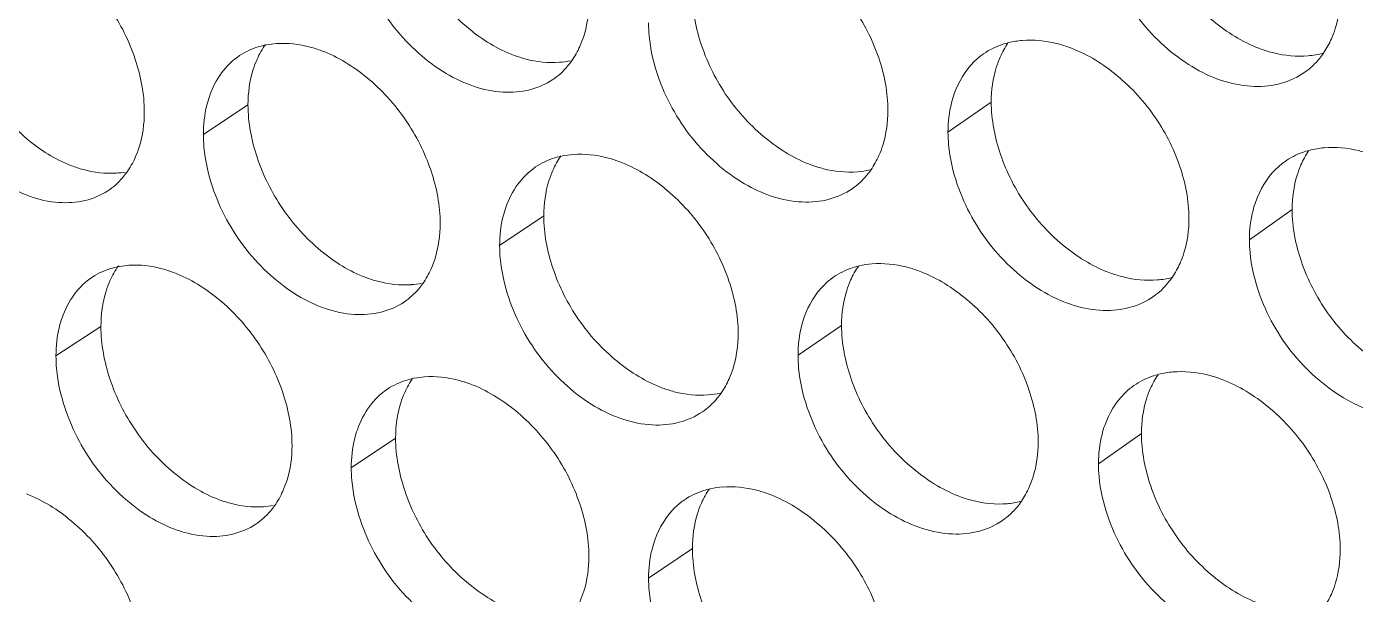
# Model space of a CAD drawing. Header units: millimetres. Extents: x 1177 to 4147, y 93 to 2194.
# Drawn here: x 2637.78 to 2656.64, y 789.77 to 797.82 of the extents above; entities that cross this region are included whole.
import ezdxf

# ---------------------------------------------------------------- set-up
doc = ezdxf.new("R2010")
doc.units = ezdxf.units.MM
doc.header["$LTSCALE"] = 0.1
doc.layers.get('0').update_dxf_attribs({"lineweight": 13})
doc.layers.add('标注', color=251, linetype='Continuous', lineweight=9)

# ---------------------------------------------------------------- blocks, each defined once
blk = doc.blocks.new('02')
at = {"layer": '标注'}
for p, q in [((4541.875, 729.431), (4540.97, 728.833)), ((4556.945, 729.488), (4556.068, 728.88)), ((4563.046, 727.311), (4562.18, 726.698)), ((4547.872, 727.183), (4546.977, 726.581)), ((4538.893, 724.941), (4537.982, 724.345)), ((4553.91, 724.962), (4553.027, 724.356)), ((4544.868, 722.679), (4543.968, 722.079)), ((4559.99, 722.771), (4559.119, 722.16)), ((4550.886, 720.444), (4549.997, 719.84))]:
    blk.add_line(p, q, dxfattribs=at)
for centre, radius, start, end in [((4542.574, 728.933), 1.743, 94.0754, 100.4818), ((4548.059, 732.034), 1.746, 274.2779, 281.7562), ((4548.6, 726.671), 1.76, 94.3009, 101.6849), ((4539.089, 729.766), 1.722, 273.9384, 279.9366), ((4554.092, 729.831), 1.763, 274.5012, 282.9601), ((4539.577, 724.449), 1.735, 93.9617, 99.8775), ((4554.669, 724.438), 1.776, 94.5239, 102.8809), ((4545.059, 727.521), 1.738, 274.1654, 281.1515), ((4545.582, 722.173), 1.752, 94.1885, 101.0843), ((4551.07, 725.304), 1.755, 274.3898, 282.359), ((4551.629, 719.926), 1.768, 94.4127, 102.2837), ((4542.068, 723.015), 1.73, 274.0522, 280.545)]:
    blk.add_arc(centre, radius, start, end, dxfattribs=at)
for points, knots in [([(4559.99, 734.021), (4559.99, 733.661), (4560.138, 732.915), (4560.661, 731.897), (4561.443, 731.063), (4562.096, 730.674), (4562.434, 730.554)], [0, 0, 0, 0, 0.241162, 0.500244, 0.759286, 1, 1, 1, 1]), ([(4559.99, 734.021), (4559.99, 733.661), (4560.138, 732.915), (4560.661, 731.897), (4561.443, 731.063), (4562.096, 730.674), (4562.434, 730.554)], [0, 0, 0, 0, 0.241162, 0.500244, 0.759286, 1, 1, 1, 1]), ([(4544.868, 733.929), (4544.868, 733.569), (4545.014, 732.822), (4545.526, 731.799), (4546.294, 730.956), (4546.937, 730.557), (4547.27, 730.433)], [0, 0, 0, 0, 0.241933, 0.501777, 0.760722, 1, 1, 1, 1]), ([(4539.773, 729.287), (4539.773, 729.647), (4539.628, 730.395), (4539.118, 731.419), (4538.355, 732.266), (4537.717, 732.67), (4537.385, 732.797)], [0, 0, 0, 0, 0.242103, 0.502254, 0.761298, 1, 1, 1, 1]), ([(4554.85, 729.319), (4554.85, 729.679), (4554.703, 730.425), (4554.182, 731.445), (4553.405, 732.283), (4552.756, 732.678), (4552.42, 732.8)], [0, 0, 0, 0, 0.241318, 0.500698, 0.759842, 1, 1, 1, 1]), ([(4559.307, 732.349), (4559.464, 731.892), (4559.828, 731.241), (4560.501, 730.554), (4561.067, 730.149), (4561.665, 729.882), (4562.265, 729.778), (4562.829, 729.838), (4563.163, 729.992), (4563.306, 730.093)], [0, 0, 0, 0, 0.278686, 0.418268, 0.552446, 0.677694, 0.792838, 0.899272, 1, 1, 1, 1]), ([(4559.307, 732.349), (4559.464, 731.892), (4559.828, 731.241), (4560.501, 730.554), (4561.067, 730.149), (4561.665, 729.882), (4562.265, 729.778), (4562.829, 729.838), (4563.163, 729.992), (4563.306, 730.093)], [0, 0, 0, 0, 0.278686, 0.418268, 0.552446, 0.677694, 0.792838, 0.899272, 1, 1, 1, 1]), ([(4544.154, 732.265), (4544.306, 731.81), (4544.659, 731.161), (4545.315, 730.469), (4546.016, 729.941), (4546.82, 729.644), (4547.586, 729.706), (4547.916, 729.849), (4548.058, 729.944)], [0, 0, 0, 0, 0.281084, 0.421471, 0.556119, 0.794437, 0.900161, 1, 1, 1, 1]), ([(4535.921, 731.708), (4535.921, 731.348), (4536.065, 730.6), (4536.572, 729.575), (4537.331, 728.727), (4537.967, 728.323), (4538.298, 728.196)], [0, 0, 0, 0, 0.242407, 0.502714, 0.761597, 1, 1, 1, 1]), ([(4548.603, 730.615), (4548.634, 730.683), (4548.745, 730.978), (4548.788, 731.296), (4548.788, 731.535)], [0, 0, 0, 0, 0.237722, 1, 1, 1, 1]), ([(4550.886, 731.694), (4550.886, 731.335), (4551.032, 730.588), (4551.549, 729.567), (4552.323, 728.728), (4552.969, 728.332), (4553.305, 728.21)], [0, 0, 0, 0, 0.241622, 0.501159, 0.760144, 1, 1, 1, 1]), ([(4563.842, 730.769), (4563.871, 730.837), (4563.979, 731.126), (4564.021, 731.439), (4564.021, 731.674)], [0, 0, 0, 0, 0.238646, 1, 1, 1, 1]), ([(4563.842, 730.769), (4563.871, 730.837), (4563.979, 731.126), (4564.021, 731.439), (4564.021, 731.674)], [0, 0, 0, 0, 0.238646, 1, 1, 1, 1]), ([(4549.997, 731.09), (4549.997, 731.003), (4550.015, 730.643), (4550.096, 730.287), (4550.184, 730.028)], [0, 0, 0, 0, 0.239751, 1, 1, 1, 1]), ([(4558.508, 730.602), (4558.429, 730.63), (4558.127, 730.722), (4557.806, 730.754), (4557.574, 730.735)], [0, 0, 0, 0, 0.263682, 1, 1, 1, 1]), ([(4542.257, 730.647), (4542.207, 730.638), (4542.013, 730.593), (4541.828, 730.51), (4541.705, 730.428)], [0, 0, 0, 0, 0.255672, 1, 1, 1, 1]), ([(4543.368, 730.527), (4543.291, 730.556), (4542.995, 730.651), (4542.678, 730.688), (4542.45, 730.672)], [0, 0, 0, 0, 0.264388, 1, 1, 1, 1]), ([(4545.772, 727.029), (4545.772, 727.389), (4545.626, 728.136), (4545.112, 729.158), (4544.343, 730.001), (4543.701, 730.402), (4543.368, 730.527)], [0, 0, 0, 0, 0.241786, 0.501627, 0.760712, 1, 1, 1, 1]), ([(4547.27, 730.433), (4547.347, 730.405), (4547.644, 730.31), (4547.961, 730.275), (4548.189, 730.292)], [0, 0, 0, 0, 0.264022, 1, 1, 1, 1]), ([(4556.789, 730.465), (4556.722, 730.418), (4556.461, 730.201), (4556.28, 729.895), (4556.195, 729.654)], [0, 0, 0, 0, 0.243134, 1, 1, 1, 1]), ([(4557.303, 730.692), (4557.256, 730.681), (4557.076, 730.629), (4556.904, 730.545), (4556.789, 730.465)], [0, 0, 0, 0, 0.254756, 1, 1, 1, 1]), ([(4560.954, 727.132), (4560.954, 727.491), (4560.805, 728.238), (4560.281, 729.255), (4559.498, 730.09), (4558.846, 730.481), (4558.508, 730.602)], [0, 0, 0, 0, 0.241011, 0.500085, 0.759268, 1, 1, 1, 1]), ([(4562.434, 730.554), (4562.512, 730.526), (4562.815, 730.435), (4563.137, 730.404), (4563.369, 730.424)], [0, 0, 0, 0, 0.263331, 1, 1, 1, 1]), ([(4562.434, 730.554), (4562.512, 730.526), (4562.815, 730.435), (4563.137, 730.404), (4563.369, 730.424)], [0, 0, 0, 0, 0.263331, 1, 1, 1, 1]), ([(4563.306, 730.093), (4563.418, 730.172), (4563.553, 730.302), (4563.662, 730.45), (4563.688, 730.489)], [0, 0, 0, 0, 0.745677, 1, 1, 1, 1]), ([(4563.306, 730.093), (4563.418, 730.172), (4563.553, 730.302), (4563.662, 730.45), (4563.688, 730.489)], [0, 0, 0, 0, 0.745677, 1, 1, 1, 1]), ([(4541.705, 730.428), (4541.564, 730.335), (4541.31, 730.086), (4541.152, 729.771), (4541.093, 729.602)], [0, 0, 0, 0, 0.485181, 1, 1, 1, 1]), ([(4542.06, 730.356), (4542.029, 730.287), (4541.918, 729.992), (4541.875, 729.672), (4541.875, 729.431)], [0, 0, 0, 0, 0.237286, 1, 1, 1, 1]), ([(4548.058, 729.944), (4548.169, 730.019), (4548.303, 730.142), (4548.412, 730.285), (4548.438, 730.322)], [0, 0, 0, 0, 0.745468, 1, 1, 1, 1]), ([(4557.126, 730.399), (4557.096, 730.331), (4556.987, 730.039), (4556.945, 729.725), (4556.945, 729.488)], [0, 0, 0, 0, 0.238208, 1, 1, 1, 1]), ([(4535.188, 730.05), (4535.338, 729.596), (4535.684, 728.948), (4536.329, 728.252), (4537.019, 727.72), (4537.809, 727.413), (4538.567, 727.463), (4538.895, 727.599), (4539.035, 727.691)], [0, 0, 0, 0, 0.282242, 0.422968, 0.557759, 0.795664, 0.900828, 1, 1, 1, 1]), ([(4550.184, 730.028), (4550.338, 729.572), (4550.695, 728.922), (4551.358, 728.232), (4552.068, 727.707), (4552.881, 727.417), (4553.652, 727.488), (4553.984, 727.634), (4554.126, 727.732)], [0, 0, 0, 0, 0.280322, 0.420487, 0.555043, 0.793636, 0.899726, 1, 1, 1, 1]), ([(4556.195, 729.654), (4556.174, 729.595), (4556.098, 729.343), (4556.068, 729.079), (4556.068, 728.88)], [0, 0, 0, 0, 0.239901, 1, 1, 1, 1]), ([(4541.093, 729.602), (4541.073, 729.543), (4540.999, 729.294), (4540.97, 729.031), (4540.97, 728.833)], [0, 0, 0, 0, 0.239402, 1, 1, 1, 1]), ([(4541.875, 729.431), (4541.875, 729.072), (4542.02, 728.324), (4542.531, 727.301), (4543.296, 726.456), (4543.936, 726.055), (4544.269, 725.93)], [0, 0, 0, 0, 0.24209, 0.502088, 0.761013, 1, 1, 1, 1]), ([(4556.945, 729.488), (4556.945, 729.129), (4557.093, 728.382), (4557.613, 727.363), (4558.393, 726.528), (4559.043, 726.136), (4559.38, 726.015)], [0, 0, 0, 0, 0.241314, 0.500547, 0.759571, 1, 1, 1, 1]), ([(4539.589, 728.364), (4539.619, 728.432), (4539.73, 728.728), (4539.773, 729.047), (4539.773, 729.287)], [0, 0, 0, 0, 0.23723, 1, 1, 1, 1]), ([(4554.668, 728.405), (4554.698, 728.473), (4554.808, 728.766), (4554.85, 729.082), (4554.85, 729.319)], [0, 0, 0, 0, 0.238095, 1, 1, 1, 1]), ([(4540.97, 728.833), (4540.97, 728.747), (4540.987, 728.386), (4541.068, 728.03), (4541.154, 727.77)], [0, 0, 0, 0, 0.239627, 1, 1, 1, 1]), ([(4556.068, 728.88), (4556.068, 728.793), (4556.086, 728.433), (4556.167, 728.078), (4556.256, 727.818)], [0, 0, 0, 0, 0.239836, 1, 1, 1, 1]), ([(4564.636, 728.432), (4564.557, 728.459), (4564.253, 728.55), (4563.929, 728.581), (4563.696, 728.561)], [0, 0, 0, 0, 0.263409, 1, 1, 1, 1]), ([(4548.244, 728.394), (4548.195, 728.384), (4548.007, 728.336), (4547.827, 728.253), (4547.707, 728.172)], [0, 0, 0, 0, 0.255291, 1, 1, 1, 1]), ([(4549.392, 728.286), (4549.315, 728.314), (4549.017, 728.408), (4548.698, 728.443), (4548.468, 728.426)], [0, 0, 0, 0, 0.264101, 1, 1, 1, 1]), ([(4551.814, 724.799), (4551.814, 725.158), (4551.667, 725.905), (4551.148, 726.926), (4550.374, 727.765), (4549.727, 728.162), (4549.392, 728.286)], [0, 0, 0, 0, 0.241473, 0.501006, 0.760131, 1, 1, 1, 1]), ([(4562.895, 728.279), (4562.829, 728.232), (4562.572, 728.015), (4562.393, 727.713), (4562.308, 727.474)], [0, 0, 0, 0, 0.243501, 1, 1, 1, 1]), ([(4563.393, 728.509), (4563.348, 728.497), (4563.173, 728.443), (4563.007, 728.358), (4562.895, 728.279)], [0, 0, 0, 0, 0.254423, 1, 1, 1, 1]), ([(4538.298, 728.196), (4538.374, 728.167), (4538.667, 728.07), (4538.981, 728.033), (4539.207, 728.048)], [0, 0, 0, 0, 0.264454, 1, 1, 1, 1]), ([(4539.035, 727.691), (4539.145, 727.763), (4539.279, 727.883), (4539.388, 728.022), (4539.415, 728.059)], [0, 0, 0, 0, 0.745335, 1, 1, 1, 1]), ([(4547.707, 728.172), (4547.569, 728.078), (4547.318, 727.831), (4547.161, 727.519), (4547.102, 727.352)], [0, 0, 0, 0, 0.485902, 1, 1, 1, 1]), ([(4548.055, 728.103), (4548.025, 728.034), (4547.914, 727.74), (4547.872, 727.422), (4547.872, 727.183)], [0, 0, 0, 0, 0.23765, 1, 1, 1, 1]), ([(4553.305, 728.21), (4553.382, 728.182), (4553.681, 728.089), (4554, 728.055), (4554.23, 728.073)], [0, 0, 0, 0, 0.263742, 1, 1, 1, 1]), ([(4554.126, 727.732), (4554.237, 727.809), (4554.372, 727.934), (4554.481, 728.079), (4554.507, 728.117)], [0, 0, 0, 0, 0.745554, 1, 1, 1, 1]), ([(4563.224, 728.215), (4563.195, 728.147), (4563.088, 727.858), (4563.046, 727.545), (4563.046, 727.311)], [0, 0, 0, 0, 0.238574, 1, 1, 1, 1]), ([(4541.154, 727.77), (4541.306, 727.315), (4541.657, 726.667), (4542.309, 725.973), (4543.006, 725.443), (4543.806, 725.143), (4544.569, 725.202), (4544.899, 725.342), (4545.04, 725.436)], [0, 0, 0, 0, 0.281468, 0.421967, 0.556662, 0.794843, 0.900382, 1, 1, 1, 1]), ([(4556.256, 727.818), (4556.412, 727.361), (4556.774, 726.711), (4557.443, 726.023), (4558.006, 725.616), (4558.601, 725.347), (4559.198, 725.241), (4559.76, 725.297), (4560.093, 725.449), (4560.235, 725.549)], [0, 0, 0, 0, 0.27906, 0.418751, 0.552974, 0.678194, 0.793225, 0.899482, 1, 1, 1, 1]), ([(4562.308, 727.474), (4562.287, 727.415), (4562.21, 727.163), (4562.18, 726.898), (4562.18, 726.698)], [0, 0, 0, 0, 0.240105, 1, 1, 1, 1]), ([(4547.102, 727.352), (4547.082, 727.293), (4547.007, 727.042), (4546.977, 726.779), (4546.977, 726.581)], [0, 0, 0, 0, 0.2396, 1, 1, 1, 1]), ([(4563.046, 727.311), (4563.046, 726.951), (4563.194, 726.206), (4563.719, 725.188), (4564.504, 724.356), (4565.158, 723.968), (4565.497, 723.849)], [0, 0, 0, 0, 0.241011, 0.499941, 0.759002, 1, 1, 1, 1]), ([(4545.587, 726.106), (4545.618, 726.174), (4545.729, 726.469), (4545.772, 726.789), (4545.772, 727.029)], [0, 0, 0, 0, 0.237534, 1, 1, 1, 1]), ([(4547.872, 727.183), (4547.872, 726.823), (4548.018, 726.076), (4548.532, 725.055), (4549.303, 724.214), (4549.948, 723.816), (4550.282, 723.693)], [0, 0, 0, 0, 0.241777, 0.501467, 0.760433, 1, 1, 1, 1]), ([(4560.773, 726.224), (4560.803, 726.291), (4560.912, 726.582), (4560.954, 726.896), (4560.954, 727.132)], [0, 0, 0, 0, 0.238464, 1, 1, 1, 1]), ([(4562.18, 726.698), (4562.18, 726.612), (4562.198, 726.252), (4562.28, 725.896), (4562.369, 725.638)], [0, 0, 0, 0, 0.239921, 1, 1, 1, 1]), ([(4546.977, 726.581), (4546.977, 726.494), (4546.995, 726.134), (4547.076, 725.778), (4547.163, 725.518)], [0, 0, 0, 0, 0.23971, 1, 1, 1, 1]), ([(4539.279, 726.159), (4539.229, 726.15), (4539.032, 726.106), (4538.844, 726.024), (4538.719, 725.942)], [0, 0, 0, 0, 0.255872, 1, 1, 1, 1]), ([(4540.371, 726.033), (4540.295, 726.062), (4540, 726.158), (4539.684, 726.196), (4539.457, 726.18)], [0, 0, 0, 0, 0.264534, 1, 1, 1, 1]), ([(4554.273, 726.169), (4554.226, 726.158), (4554.042, 726.108), (4553.868, 726.024), (4553.752, 725.944)], [0, 0, 0, 0, 0.254929, 1, 1, 1, 1]), ([(4555.459, 726.072), (4555.381, 726.101), (4555.08, 726.193), (4554.76, 726.227), (4554.529, 726.208)], [0, 0, 0, 0, 0.26382, 1, 1, 1, 1]), ([(4538.719, 725.942), (4538.578, 725.849), (4538.322, 725.6), (4538.163, 725.283), (4538.104, 725.113)], [0, 0, 0, 0, 0.48481, 1, 1, 1, 1]), ([(4539.077, 725.865), (4539.047, 725.797), (4538.936, 725.501), (4538.893, 725.182), (4538.893, 724.941)], [0, 0, 0, 0, 0.237139, 1, 1, 1, 1]), ([(4542.768, 722.53), (4542.768, 722.89), (4542.622, 723.637), (4542.109, 724.66), (4541.344, 725.505), (4540.704, 725.907), (4540.371, 726.033)], [0, 0, 0, 0, 0.241944, 0.50194, 0.761004, 1, 1, 1, 1]), ([(4544.269, 725.93), (4544.346, 725.902), (4544.641, 725.807), (4544.957, 725.77), (4545.185, 725.787)], [0, 0, 0, 0, 0.264165, 1, 1, 1, 1]), ([(4553.752, 725.944), (4553.684, 725.897), (4553.42, 725.679), (4553.239, 725.372), (4553.154, 725.129)], [0, 0, 0, 0, 0.242946, 1, 1, 1, 1]), ([(4554.092, 725.876), (4554.062, 725.808), (4553.953, 725.516), (4553.91, 725.2), (4553.91, 724.962)], [0, 0, 0, 0, 0.238023, 1, 1, 1, 1]), ([(4557.897, 722.597), (4557.897, 722.956), (4557.749, 723.703), (4557.227, 724.722), (4556.446, 725.558), (4555.796, 725.951), (4555.459, 726.072)], [0, 0, 0, 0, 0.241164, 0.500391, 0.759555, 1, 1, 1, 1]), ([(4559.38, 726.015), (4559.459, 725.988), (4559.76, 725.896), (4560.081, 725.864), (4560.312, 725.883)], [0, 0, 0, 0, 0.263467, 1, 1, 1, 1]), ([(4560.235, 725.549), (4560.347, 725.627), (4560.482, 725.755), (4560.591, 725.902), (4560.617, 725.941)], [0, 0, 0, 0, 0.745636, 1, 1, 1, 1]), ([(4545.04, 725.436), (4545.15, 725.51), (4545.285, 725.632), (4545.394, 725.773), (4545.42, 725.81)], [0, 0, 0, 0, 0.745425, 1, 1, 1, 1]), ([(4562.369, 725.638), (4562.526, 725.18), (4562.893, 724.529), (4563.57, 723.843), (4564.139, 723.439), (4564.74, 723.174), (4565.343, 723.073), (4565.908, 723.136), (4566.244, 723.292), (4566.386, 723.395)], [0, 0, 0, 0, 0.278313, 0.417788, 0.551922, 0.677197, 0.792453, 0.899064, 1, 1, 1, 1]), ([(4547.163, 725.518), (4547.317, 725.062), (4547.672, 724.413), (4548.331, 723.722), (4549.037, 723.195), (4549.845, 722.902), (4550.614, 722.968), (4550.945, 723.113), (4551.087, 723.209)], [0, 0, 0, 0, 0.280702, 0.420977, 0.555579, 0.794035, 0.899943, 1, 1, 1, 1]), ([(4538.104, 725.113), (4538.084, 725.054), (4538.01, 724.805), (4537.982, 724.543), (4537.982, 724.345)], [0, 0, 0, 0, 0.239305, 1, 1, 1, 1]), ([(4553.154, 725.129), (4553.133, 725.07), (4553.057, 724.819), (4553.027, 724.555), (4553.027, 724.356)], [0, 0, 0, 0, 0.2398, 1, 1, 1, 1]), ([(4538.893, 724.941), (4538.893, 724.581), (4539.037, 723.834), (4539.546, 722.809), (4540.308, 721.963), (4540.946, 721.561), (4541.278, 721.435)], [0, 0, 0, 0, 0.242248, 0.5024, 0.761305, 1, 1, 1, 1]), ([(4551.63, 723.881), (4551.661, 723.949), (4551.771, 724.243), (4551.814, 724.56), (4551.814, 724.799)], [0, 0, 0, 0, 0.237909, 1, 1, 1, 1]), ([(4553.91, 724.962), (4553.91, 724.603), (4554.057, 723.857), (4554.576, 722.837), (4555.352, 721.999), (4556.001, 721.606), (4556.337, 721.484)], [0, 0, 0, 0, 0.241468, 0.500853, 0.759857, 1, 1, 1, 1]), ([(4537.982, 724.345), (4537.982, 724.259), (4537.999, 723.898), (4538.079, 723.542), (4538.166, 723.282)], [0, 0, 0, 0, 0.239586, 1, 1, 1, 1]), ([(4553.027, 724.356), (4553.027, 724.27), (4553.045, 723.91), (4553.127, 723.554), (4553.215, 723.294)], [0, 0, 0, 0, 0.239793, 1, 1, 1, 1]), ([(4560.343, 723.972), (4560.297, 723.96), (4560.119, 723.907), (4559.95, 723.823), (4559.837, 723.744)], [0, 0, 0, 0, 0.254587, 1, 1, 1, 1]), ([(4561.567, 723.888), (4561.488, 723.916), (4561.185, 724.007), (4560.862, 724.039), (4560.63, 724.019)], [0, 0, 0, 0, 0.263544, 1, 1, 1, 1]), ([(4545.245, 723.892), (4545.196, 723.882), (4545.005, 723.836), (4544.822, 723.753), (4544.701, 723.671)], [0, 0, 0, 0, 0.255479, 1, 1, 1, 1]), ([(4546.375, 723.778), (4546.298, 723.806), (4546, 723.901), (4545.683, 723.937), (4545.454, 723.92)], [0, 0, 0, 0, 0.264244, 1, 1, 1, 1]), ([(4548.788, 720.285), (4548.788, 720.645), (4548.641, 721.392), (4548.125, 722.414), (4547.353, 723.255), (4546.709, 723.653), (4546.375, 723.778)], [0, 0, 0, 0, 0.241629, 0.501316, 0.760421, 1, 1, 1, 1]), ([(4559.837, 723.744), (4559.77, 723.696), (4559.511, 723.479), (4559.332, 723.176), (4559.246, 722.936)], [0, 0, 0, 0, 0.243319, 1, 1, 1, 1]), ([(4564.021, 720.424), (4564.021, 720.783), (4563.872, 721.529), (4563.346, 722.546), (4562.56, 723.379), (4561.905, 723.768), (4561.567, 723.888)], [0, 0, 0, 0, 0.240859, 0.499781, 0.758983, 1, 1, 1, 1]), ([(4544.701, 723.671), (4544.561, 723.578), (4544.309, 723.33), (4544.151, 723.016), (4544.092, 722.848)], [0, 0, 0, 0, 0.485545, 1, 1, 1, 1]), ([(4545.053, 723.601), (4545.022, 723.533), (4544.911, 723.238), (4544.868, 722.919), (4544.868, 722.679)], [0, 0, 0, 0, 0.237462, 1, 1, 1, 1]), ([(4550.282, 723.693), (4550.359, 723.665), (4550.657, 723.571), (4550.975, 723.536), (4551.205, 723.554)], [0, 0, 0, 0, 0.263881, 1, 1, 1, 1]), ([(4551.087, 723.209), (4551.198, 723.285), (4551.332, 723.41), (4551.441, 723.553), (4551.467, 723.591)], [0, 0, 0, 0, 0.745511, 1, 1, 1, 1]), ([(4560.17, 723.678), (4560.14, 723.611), (4560.032, 723.32), (4559.99, 723.007), (4559.99, 722.771)], [0, 0, 0, 0, 0.238392, 1, 1, 1, 1]), ([(4538.166, 723.282), (4538.317, 722.827), (4538.665, 722.179), (4539.314, 721.484), (4540.007, 720.953), (4540.802, 720.65), (4541.563, 720.704), (4541.891, 720.842), (4542.032, 720.935)], [0, 0, 0, 0, 0.281854, 0.422466, 0.557209, 0.795252, 0.900604, 1, 1, 1, 1]), ([(4553.215, 723.294), (4553.37, 722.838), (4553.729, 722.188), (4554.396, 721.499), (4555.11, 720.975), (4555.927, 720.689), (4556.701, 720.764), (4557.033, 720.913), (4557.175, 721.012)], [0, 0, 0, 0, 0.279944, 0.419999, 0.55451, 0.793241, 0.899512, 1, 1, 1, 1]), ([(4559.246, 722.936), (4559.225, 722.876), (4559.149, 722.625), (4559.119, 722.36), (4559.119, 722.16)], [0, 0, 0, 0, 0.240003, 1, 1, 1, 1]), ([(4544.092, 722.848), (4544.072, 722.789), (4543.997, 722.539), (4543.968, 722.277), (4543.968, 722.079)], [0, 0, 0, 0, 0.239501, 1, 1, 1, 1]), ([(4544.868, 722.679), (4544.868, 722.319), (4545.014, 721.572), (4545.526, 720.549), (4546.294, 719.706), (4546.937, 719.307), (4547.27, 719.183)], [0, 0, 0, 0, 0.241933, 0.501777, 0.760722, 1, 1, 1, 1]), ([(4559.99, 722.771), (4559.99, 722.411), (4560.138, 721.665), (4560.661, 720.647), (4561.443, 719.813), (4562.096, 719.424), (4562.434, 719.304)], [0, 0, 0, 0, 0.241162, 0.500244, 0.759286, 1, 1, 1, 1]), ([(4542.582, 721.606), (4542.613, 721.674), (4542.725, 721.97), (4542.768, 722.289), (4542.768, 722.53)], [0, 0, 0, 0, 0.237376, 1, 1, 1, 1]), ([(4557.715, 721.686), (4557.745, 721.754), (4557.854, 722.045), (4557.897, 722.36), (4557.897, 722.597)], [0, 0, 0, 0, 0.23828, 1, 1, 1, 1]), ([(4559.119, 722.16), (4559.119, 722.074), (4559.136, 721.714), (4559.219, 721.358), (4559.307, 721.099)], [0, 0, 0, 0, 0.239878, 1, 1, 1, 1]), ([(4543.968, 722.079), (4543.968, 721.992), (4543.986, 721.632), (4544.066, 721.275), (4544.154, 721.015)], [0, 0, 0, 0, 0.239668, 1, 1, 1, 1]), ([(4539.773, 718.037), (4539.773, 718.397), (4539.628, 719.145), (4539.118, 720.169), (4538.355, 721.016), (4537.717, 721.42), (4537.385, 721.547)], [0, 0, 0, 0, 0.242103, 0.502254, 0.761298, 1, 1, 1, 1]), ([(4539.773, 718.037), (4539.773, 718.397), (4539.628, 719.145), (4539.118, 720.169), (4538.355, 721.016), (4537.717, 721.42), (4537.385, 721.547)], [0, 0, 0, 0, 0.242103, 0.502254, 0.761298, 1, 1, 1, 1]), ([(4551.253, 721.653), (4551.205, 721.643), (4551.02, 721.594), (4550.843, 721.51), (4550.724, 721.429)], [0, 0, 0, 0, 0.255107, 1, 1, 1, 1]), ([(4552.42, 721.55), (4552.343, 721.579), (4552.043, 721.672), (4551.724, 721.707), (4551.493, 721.688)], [0, 0, 0, 0, 0.26396, 1, 1, 1, 1]), ([(4554.85, 718.069), (4554.85, 718.429), (4554.703, 719.175), (4554.182, 720.195), (4553.405, 721.033), (4552.756, 721.428), (4552.42, 721.55)], [0, 0, 0, 0, 0.241318, 0.500698, 0.759842, 1, 1, 1, 1]), ([(4541.278, 721.435), (4541.354, 721.406), (4541.649, 721.31), (4541.964, 721.273), (4542.191, 721.289)], [0, 0, 0, 0, 0.264309, 1, 1, 1, 1]), ([(4542.032, 720.935), (4542.142, 721.008), (4542.277, 721.129), (4542.386, 721.269), (4542.412, 721.306)], [0, 0, 0, 0, 0.74538, 1, 1, 1, 1]), ([(4550.724, 721.429), (4550.656, 721.382), (4550.391, 721.165), (4550.209, 720.856), (4550.123, 720.612)], [0, 0, 0, 0, 0.242752, 1, 1, 1, 1]), ([(4551.068, 721.361), (4551.038, 721.293), (4550.928, 720.999), (4550.886, 720.683), (4550.886, 720.444)], [0, 0, 0, 0, 0.237837, 1, 1, 1, 1]), ([(4556.337, 721.484), (4556.415, 721.456), (4556.715, 721.364), (4557.035, 721.331), (4557.266, 721.35)], [0, 0, 0, 0, 0.263604, 1, 1, 1, 1]), ([(4557.175, 721.012), (4557.287, 721.089), (4557.422, 721.216), (4557.531, 721.362), (4557.557, 721.4)], [0, 0, 0, 0, 0.745595, 1, 1, 1, 1]), ([(4544.154, 721.015), (4544.306, 720.56), (4544.659, 719.911), (4545.315, 719.219), (4546.016, 718.691), (4546.82, 718.394), (4547.586, 718.456), (4547.916, 718.599), (4548.058, 718.694)], [0, 0, 0, 0, 0.281084, 0.421471, 0.556119, 0.794437, 0.900161, 1, 1, 1, 1]), ([(4559.307, 721.099), (4559.464, 720.642), (4559.828, 719.991), (4560.501, 719.304), (4561.067, 718.899), (4561.665, 718.632), (4562.265, 718.528), (4562.829, 718.588), (4563.163, 718.742), (4563.306, 718.843)], [0, 0, 0, 0, 0.278686, 0.418268, 0.552446, 0.677694, 0.792838, 0.899272, 1, 1, 1, 1]), ([(4550.123, 720.612), (4550.102, 720.553), (4550.027, 720.302), (4549.997, 720.039), (4549.997, 719.84)], [0, 0, 0, 0, 0.2397, 1, 1, 1, 1]), ([(4535.921, 720.458), (4535.921, 720.098), (4536.065, 719.35), (4536.572, 718.325), (4537.331, 717.477), (4537.967, 717.073), (4538.298, 716.946)], [0, 0, 0, 0, 0.242407, 0.502714, 0.761597, 1, 1, 1, 1]), ([(4535.921, 720.458), (4535.921, 720.098), (4536.065, 719.35), (4536.572, 718.325), (4537.331, 717.477), (4537.967, 717.073), (4538.298, 716.946)], [0, 0, 0, 0, 0.242407, 0.502714, 0.761597, 1, 1, 1, 1]), ([(4548.603, 719.365), (4548.634, 719.433), (4548.745, 719.728), (4548.788, 720.046), (4548.788, 720.285)], [0, 0, 0, 0, 0.237722, 1, 1, 1, 1]), ([(4550.886, 720.444), (4550.886, 720.085), (4551.032, 719.338), (4551.549, 718.317), (4552.323, 717.478), (4552.969, 717.082), (4553.305, 716.96)], [0, 0, 0, 0, 0.241622, 0.501159, 0.760144, 1, 1, 1, 1]), ([(4563.842, 719.519), (4563.871, 719.587), (4563.979, 719.876), (4564.021, 720.189), (4564.021, 720.424)], [0, 0, 0, 0, 0.238646, 1, 1, 1, 1]), ([(4549.997, 719.84), (4549.997, 719.753), (4550.015, 719.393), (4550.096, 719.037), (4550.184, 718.778)], [0, 0, 0, 0, 0.239751, 1, 1, 1, 1])]:
    blk.add_open_spline(points, degree=3, knots=knots, dxfattribs=at)
for points in [[(4557.574, 730.735), (4557.483, 730.728), (4557.392, 730.714), (4557.303, 730.692)], [(4563.688, 730.489), (4563.747, 730.577), (4563.799, 730.672), (4563.842, 730.769)], [(4563.688, 730.489), (4563.747, 730.577), (4563.799, 730.672), (4563.842, 730.769)], [(4542.23, 730.655), (4542.163, 730.562), (4542.107, 730.461), (4542.06, 730.356)], [(4548.438, 730.322), (4548.503, 730.414), (4548.558, 730.513), (4548.603, 730.615)], [(4557.284, 730.685), (4557.223, 730.595), (4557.17, 730.499), (4557.126, 730.399)], [(4563.369, 730.424), (4563.471, 730.433), (4563.574, 730.45), (4563.673, 730.476)], [(4563.369, 730.424), (4563.471, 730.433), (4563.574, 730.45), (4563.673, 730.476)], [(4563.696, 728.561), (4563.594, 728.552), (4563.492, 728.535), (4563.393, 728.509)], [(4539.415, 728.059), (4539.483, 728.154), (4539.541, 728.257), (4539.589, 728.364)], [(4548.22, 728.396), (4548.156, 728.304), (4548.101, 728.205), (4548.055, 728.103)], [(4554.507, 728.117), (4554.569, 728.207), (4554.623, 728.304), (4554.668, 728.405)], [(4563.378, 728.497), (4563.319, 728.408), (4563.267, 728.313), (4563.224, 728.215)], [(4539.25, 726.17), (4539.182, 726.075), (4539.124, 725.972), (4539.077, 725.865)], [(4554.253, 726.165), (4554.19, 726.075), (4554.137, 725.977), (4554.092, 725.876)], [(4560.617, 725.941), (4560.678, 726.03), (4560.73, 726.125), (4560.773, 726.224)], [(4545.42, 725.81), (4545.485, 725.903), (4545.541, 726.002), (4545.587, 726.106)], [(4560.312, 725.883), (4560.409, 725.891), (4560.506, 725.907), (4560.601, 725.931)], [(4560.63, 724.019), (4560.533, 724.011), (4560.437, 723.996), (4560.343, 723.972)], [(4545.22, 723.897), (4545.155, 723.805), (4545.099, 723.705), (4545.053, 723.601)], [(4551.467, 723.591), (4551.531, 723.682), (4551.585, 723.78), (4551.63, 723.881)], [(4560.326, 723.962), (4560.266, 723.873), (4560.214, 723.777), (4560.17, 723.678)], [(4542.412, 721.306), (4542.479, 721.4), (4542.535, 721.501), (4542.582, 721.606)], [(4551.231, 721.652), (4551.168, 721.561), (4551.114, 721.463), (4551.068, 721.361)], [(4557.557, 721.4), (4557.618, 721.49), (4557.671, 721.586), (4557.715, 721.686)], [(4557.266, 721.35), (4557.358, 721.357), (4557.449, 721.372), (4557.539, 721.393)], [(4563.688, 719.239), (4563.747, 719.327), (4563.799, 719.422), (4563.842, 719.519)]]:
    blk.add_open_spline(points, degree=3, dxfattribs=at)

msp = doc.modelspace()

# ---------------------------------------------------------------- block references
at = {"xscale": 0.7, "yscale": 0.7, "zscale": 0.7}
msp.add_blockref('02', (-538.391, 286.112), dxfattribs=at)

doc.saveas('drawing.dxf')
